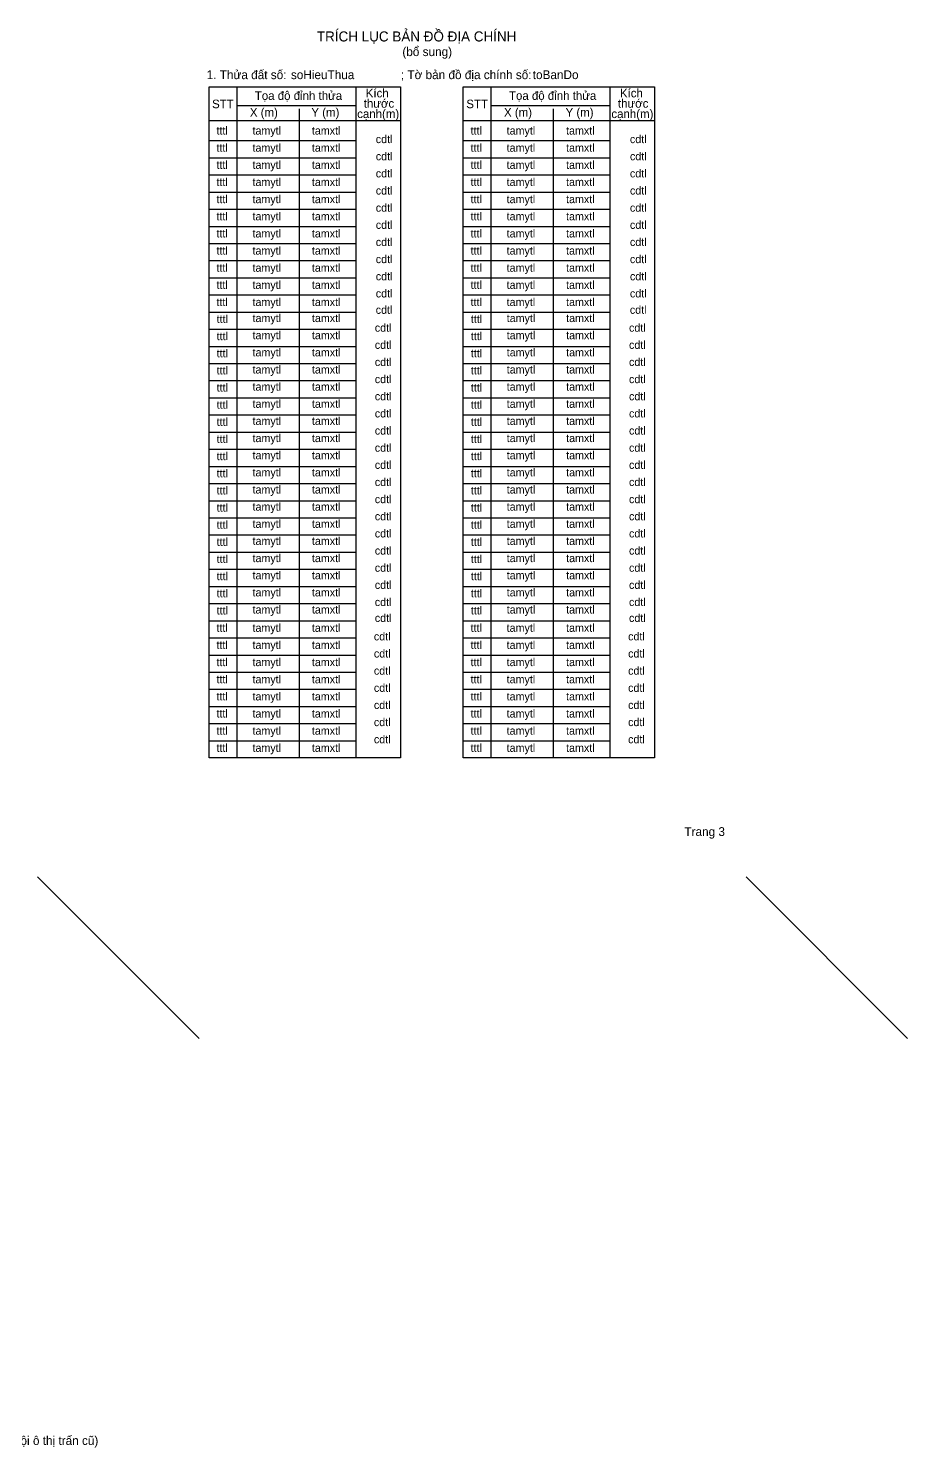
# Model space of a CAD drawing. Extents: x -500393 to -499232, y -1000262 to -999219.
# Drawn here: x -499540.3 to -499232.5, y -1000238 to -999741.3 of the extents above; entities that cross this region are included whole.
import ezdxf

# ---------------------------------------------------------------- set-up
doc = ezdxf.new("R2010")
doc.units = 0
for name, color, linetype in [('Level 56', 7, 'Continuous'), ('Level 60', 7, 'Continuous'), ('Level 63', 7, 'Continuous')]:
    doc.layers.add(name, color=color, linetype=linetype)

msp = doc.modelspace()

# ---------------------------------------------------------------- linework, layer by layer
at = {"layer": 'Level 60'}
for p, q in [((-499467.33, -999761.83), (-499467.33, -999996.62)), ((-499425.64, -999761.83), (-499425.64, -999996.62)), ((-499378.35, -999761.83), (-499378.35, -999996.62)), ((-499336.66, -999761.83), (-499336.66, -999996.62)), ((-499467.33, -999768.39), (-499425.64, -999768.39)), ((-499378.35, -999768.39), (-499336.66, -999768.39)), ((-499476.98, -999773.56), (-499410.04, -999773.56)), ((-499476.98, -999773.56), (-499422.83, -999773.56)), ((-499445.51, -999769.45), (-499445.51, -999996.62)), ((-499388, -999773.56), (-499321.07, -999773.56)), ((-499388, -999773.56), (-499333.85, -999773.56)), ((-499356.53, -999769.45), (-499356.53, -999996.62)), ((-499476.98, -999780.62), (-499425.64, -999780.62)), ((-499388, -999780.62), (-499336.66, -999780.62)), ((-499476.98, -999786.62), (-499425.64, -999786.62)), ((-499388, -999786.62), (-499336.66, -999786.62)), ((-499476.98, -999792.62), (-499425.64, -999792.62)), ((-499388, -999792.62), (-499336.66, -999792.62)), ((-499476.98, -999798.62), (-499425.64, -999798.62)), ((-499388, -999798.62), (-499336.66, -999798.62)), ((-499476.98, -999804.62), (-499425.64, -999804.62)), ((-499388, -999804.62), (-499336.66, -999804.62)), ((-499476.98, -999810.62), (-499425.64, -999810.62)), ((-499388, -999810.62), (-499336.66, -999810.62)), ((-499476.98, -999816.62), (-499425.64, -999816.62)), ((-499388, -999816.62), (-499336.66, -999816.62)), ((-499476.98, -999822.62), (-499425.64, -999822.62)), ((-499388, -999822.62), (-499336.66, -999822.62)), ((-499476.98, -999828.62), (-499425.64, -999828.62)), ((-499388, -999828.62), (-499336.66, -999828.62)), ((-499476.98, -999834.62), (-499425.64, -999834.62)), ((-499388, -999834.62), (-499336.66, -999834.62)), ((-499476.98, -999840.62), (-499425.64, -999840.62)), ((-499388, -999840.62), (-499336.66, -999840.62)), ((-499476.98, -999846.62), (-499425.64, -999846.62)), ((-499388, -999846.62), (-499336.66, -999846.62)), ((-499476.98, -999852.62), (-499425.64, -999852.62)), ((-499388, -999852.62), (-499336.66, -999852.62)), ((-499476.98, -999858.62), (-499425.64, -999858.62)), ((-499388, -999858.62), (-499336.66, -999858.62)), ((-499476.98, -999864.62), (-499425.64, -999864.62)), ((-499388, -999864.62), (-499336.66, -999864.62)), ((-499476.98, -999870.62), (-499425.64, -999870.62)), ((-499388, -999870.62), (-499336.66, -999870.62)), ((-499476.98, -999876.62), (-499425.64, -999876.62)), ((-499476.98, -999876.62), (-499425.64, -999876.62)), ((-499388, -999876.62), (-499336.66, -999876.62)), ((-499388, -999876.62), (-499336.66, -999876.62)), ((-499476.98, -999882.62), (-499425.64, -999882.62)), ((-499388, -999882.62), (-499336.66, -999882.62)), ((-499476.98, -999888.62), (-499425.64, -999888.62)), ((-499388, -999888.62), (-499336.66, -999888.62)), ((-499476.98, -999894.62), (-499425.64, -999894.62)), ((-499388, -999894.62), (-499336.66, -999894.62)), ((-499476.98, -999900.62), (-499425.64, -999900.62)), ((-499388, -999900.62), (-499336.66, -999900.62)), ((-499476.98, -999906.62), (-499425.64, -999906.62)), ((-499388, -999906.62), (-499336.66, -999906.62)), ((-499476.98, -999912.62), (-499425.64, -999912.62)), ((-499388, -999912.62), (-499336.66, -999912.62)), ((-499476.98, -999918.62), (-499425.64, -999918.62)), ((-499388, -999918.62), (-499336.66, -999918.62)), ((-499476.98, -999924.62), (-499425.64, -999924.62)), ((-499388, -999924.62), (-499336.66, -999924.62)), ((-499476.98, -999930.62), (-499425.64, -999930.62)), ((-499388, -999930.62), (-499336.66, -999930.62)), ((-499476.98, -999936.62), (-499425.64, -999936.62)), ((-499388, -999936.62), (-499336.66, -999936.62)), ((-499476.98, -999942.62), (-499425.64, -999942.62)), ((-499388, -999942.62), (-499336.66, -999942.62)), ((-499476.98, -999948.62), (-499425.64, -999948.62)), ((-499388, -999948.62), (-499336.66, -999948.62)), ((-499476.98, -999954.62), (-499425.64, -999954.62)), ((-499388, -999954.62), (-499336.66, -999954.62)), ((-499476.98, -999960.62), (-499425.64, -999960.62)), ((-499388, -999960.62), (-499336.66, -999960.62)), ((-499476.98, -999966.62), (-499425.64, -999966.62)), ((-499388, -999966.62), (-499336.66, -999966.62)), ((-499476.98, -999972.62), (-499425.64, -999972.62)), ((-499388, -999972.62), (-499336.66, -999972.62)), ((-499476.98, -999978.62), (-499425.64, -999978.62)), ((-499388, -999978.62), (-499336.66, -999978.62)), ((-499476.98, -999984.62), (-499425.64, -999984.62)), ((-499388, -999984.62), (-499336.66, -999984.62)), ((-499476.98, -999990.62), (-499425.64, -999990.62)), ((-499388, -999990.62), (-499336.66, -999990.62))]:
    msp.add_line(p, q, dxfattribs=at)
for points in [[(-499476.98, -999761.83), (-499410.04, -999761.83), (-499410.04, -999996.62), (-499476.98, -999996.62)], [(-499388, -999761.83), (-499321.07, -999761.83), (-499321.07, -999996.62), (-499388, -999996.62)]]:
    msp.add_lwpolyline(points, close=True, dxfattribs=at)
at = {"layer": 'Level 63'}
for p, q in [((-499480.44, -1000094.85), (-499537.01, -1000038.28)), ((-499232.45, -1000094.85), (-499289.02, -1000038.28))]:
    msp.add_line(p, q, dxfattribs=at)

# ---------------------------------------------------------------- texts
at = {"layer": 'Level 56'}
for s, height, p in [('soHieuThua', 3.08, (-499448.34, -999759.11)), ('toBanDo', 3.08, (-499363.69, -999759.1)), ('tttl', 2.8, (-499474.41, -999778.51)), ('tamytl', 2.8, (-499461.79, -999778.51)), ('tamxtl', 2.8, (-499441, -999778.51)), ('cdtl', 2.8, (-499418.63, -999781.5)), ('tttl', 2.8, (-499385.43, -999778.51)), ('tamytl', 2.8, (-499372.81, -999778.51)), ('tamxtl', 2.8, (-499352.02, -999778.51)), ('cdtl', 2.8, (-499329.66, -999781.5)), ('tttl', 2.8, (-499474.41, -999784.51)), ('tamytl', 2.8, (-499461.79, -999784.51)), ('tamxtl', 2.8, (-499441, -999784.51)), ('tttl', 2.8, (-499385.43, -999784.51)), ('tamytl', 2.8, (-499372.81, -999784.51)), ('tamxtl', 2.8, (-499352.02, -999784.51)), ('tttl', 2.8, (-499474.41, -999790.51)), ('tamytl', 2.8, (-499461.79, -999790.51)), ('tamxtl', 2.8, (-499441, -999790.51)), ('cdtl', 2.8, (-499418.63, -999787.5)), ('tttl', 2.8, (-499385.43, -999790.51)), ('tamytl', 2.8, (-499372.81, -999790.51)), ('tamxtl', 2.8, (-499352.02, -999790.51)), ('cdtl', 2.8, (-499329.66, -999787.5)), ('tttl', 2.8, (-499474.41, -999796.51)), ('tamytl', 2.8, (-499461.79, -999796.51)), ('tamxtl', 2.8, (-499441, -999796.51)), ('cdtl', 2.8, (-499418.63, -999793.5)), ('tttl', 2.8, (-499385.43, -999796.51)), ('tamytl', 2.8, (-499372.81, -999796.51)), ('tamxtl', 2.8, (-499352.02, -999796.51)), ('cdtl', 2.8, (-499329.66, -999793.5)), ('cdtl', 2.8, (-499418.63, -999799.5)), ('cdtl', 2.8, (-499329.66, -999799.5)), ('tttl', 2.8, (-499474.41, -999802.51)), ('tamytl', 2.8, (-499461.79, -999802.51)), ('tamxtl', 2.8, (-499441, -999802.51)), ('cdtl', 2.8, (-499418.63, -999805.5)), ('tttl', 2.8, (-499385.43, -999802.51)), ('tamytl', 2.8, (-499372.81, -999802.51)), ('tamxtl', 2.8, (-499352.02, -999802.51)), ('cdtl', 2.8, (-499329.66, -999805.5)), ('tttl', 2.8, (-499474.41, -999808.51)), ('tamytl', 2.8, (-499461.79, -999808.51)), ('tamxtl', 2.8, (-499441, -999808.51)), ('cdtl', 2.8, (-499418.63, -999811.5)), ('tttl', 2.8, (-499385.43, -999808.51)), ('tamytl', 2.8, (-499372.81, -999808.51)), ('tamxtl', 2.8, (-499352.02, -999808.51)), ('cdtl', 2.8, (-499329.66, -999811.5)), ('tttl', 2.8, (-499474.41, -999814.51)), ('tamytl', 2.8, (-499461.79, -999814.51)), ('tamxtl', 2.8, (-499441, -999814.51)), ('tttl', 2.8, (-499385.43, -999814.51)), ('tamytl', 2.8, (-499372.81, -999814.51)), ('tamxtl', 2.8, (-499352.02, -999814.51)), ('tttl', 2.8, (-499474.41, -999820.51)), ('tamytl', 2.8, (-499461.79, -999820.51)), ('tamxtl', 2.8, (-499441, -999820.51)), ('cdtl', 2.8, (-499418.63, -999817.5)), ('tttl', 2.8, (-499385.43, -999820.51)), ('tamytl', 2.8, (-499372.81, -999820.51)), ('tamxtl', 2.8, (-499352.02, -999820.51)), ('cdtl', 2.8, (-499329.66, -999817.5)), ('tttl', 2.8, (-499474.41, -999826.51)), ('tamytl', 2.8, (-499461.79, -999826.51)), ('tamxtl', 2.8, (-499441, -999826.51)), ('cdtl', 2.8, (-499418.63, -999823.5)), ('tttl', 2.8, (-499385.43, -999826.51)), ('tamytl', 2.8, (-499372.81, -999826.51)), ('tamxtl', 2.8, (-499352.02, -999826.51)), ('cdtl', 2.8, (-499329.66, -999823.5)), ('cdtl', 2.8, (-499418.63, -999829.5)), ('cdtl', 2.8, (-499329.66, -999829.5)), ('tttl', 2.8, (-499474.41, -999832.51)), ('tamytl', 2.8, (-499461.79, -999832.51)), ('tamxtl', 2.8, (-499441, -999832.51)), ('cdtl', 2.8, (-499418.63, -999835.5)), ('tttl', 2.8, (-499385.43, -999832.51)), ('tamytl', 2.8, (-499372.81, -999832.51)), ('tamxtl', 2.8, (-499352.02, -999832.51)), ('cdtl', 2.8, (-499329.66, -999835.5)), ('tttl', 2.8, (-499474.41, -999838.51)), ('tamytl', 2.8, (-499461.79, -999838.51)), ('tamxtl', 2.8, (-499441, -999838.51)), ('cdtl', 2.8, (-499418.66, -999841.23)), ('tttl', 2.8, (-499385.43, -999838.51)), ('tamytl', 2.8, (-499372.81, -999838.51)), ('tamxtl', 2.8, (-499352.02, -999838.51)), ('cdtl', 2.8, (-499329.68, -999841.23)), ('tttl', 2.8, (-499474.33, -999844.44)), ('tamytl', 2.8, (-499461.77, -999844.12)), ('tamxtl', 2.8, (-499440.98, -999844.12)), ('tttl', 2.8, (-499385.35, -999844.44)), ('tamytl', 2.8, (-499372.79, -999844.12)), ('tamxtl', 2.8, (-499352, -999844.12)), ('tttl', 2.8, (-499474.33, -999850.44)), ('tamytl', 2.8, (-499461.77, -999850.12)), ('tamxtl', 2.8, (-499440.98, -999850.12)), ('cdtl', 2.8, (-499418.97, -999847.49)), ('tttl', 2.8, (-499385.35, -999850.44)), ('tamytl', 2.8, (-499372.79, -999850.12)), ('tamxtl', 2.8, (-499352, -999850.12)), ('cdtl', 2.8, (-499329.99, -999847.49)), ('tttl', 2.8, (-499474.33, -999856.44)), ('tamytl', 2.8, (-499461.77, -999856.12)), ('tamxtl', 2.8, (-499440.98, -999856.12)), ('cdtl', 2.8, (-499418.97, -999853.49)), ('tttl', 2.8, (-499385.35, -999856.44)), ('tamytl', 2.8, (-499372.79, -999856.12)), ('tamxtl', 2.8, (-499352, -999856.12)), ('cdtl', 2.8, (-499329.99, -999853.49)), ('cdtl', 2.8, (-499418.97, -999859.49)), ('cdtl', 2.8, (-499329.99, -999859.49)), ('tttl', 2.8, (-499474.33, -999862.44)), ('tamytl', 2.8, (-499461.77, -999862.12)), ('tamxtl', 2.8, (-499440.98, -999862.12)), ('cdtl', 2.8, (-499418.97, -999865.49)), ('tttl', 2.8, (-499385.35, -999862.44)), ('tamytl', 2.8, (-499372.79, -999862.12)), ('tamxtl', 2.8, (-499352, -999862.12)), ('cdtl', 2.8, (-499329.99, -999865.49)), ('tttl', 2.8, (-499474.33, -999868.44)), ('tamytl', 2.8, (-499461.77, -999868.12)), ('tamxtl', 2.8, (-499440.98, -999868.12)), ('cdtl', 2.8, (-499418.97, -999871.49)), ('tttl', 2.8, (-499385.35, -999868.44)), ('tamytl', 2.8, (-499372.79, -999868.12)), ('tamxtl', 2.8, (-499352, -999868.12)), ('cdtl', 2.8, (-499329.99, -999871.49)), ('tttl', 2.8, (-499474.33, -999874.44)), ('tamytl', 2.8, (-499461.77, -999874.12)), ('tamxtl', 2.8, (-499440.98, -999874.12)), ('tttl', 2.8, (-499385.35, -999874.44)), ('tamytl', 2.8, (-499372.79, -999874.12)), ('tamxtl', 2.8, (-499352, -999874.12)), ('tttl', 2.8, (-499474.33, -999880.44)), ('tamytl', 2.8, (-499461.77, -999880.12)), ('tamxtl', 2.8, (-499440.98, -999880.12)), ('cdtl', 2.8, (-499418.97, -999877.49)), ('tttl', 2.8, (-499385.35, -999880.44)), ('tamytl', 2.8, (-499372.79, -999880.12)), ('tamxtl', 2.8, (-499352, -999880.12)), ('cdtl', 2.8, (-499329.99, -999877.49)), ('tttl', 2.8, (-499474.33, -999886.44)), ('tamytl', 2.8, (-499461.77, -999886.12)), ('tamxtl', 2.8, (-499440.98, -999886.12)), ('cdtl', 2.8, (-499418.97, -999883.49)), ('tttl', 2.8, (-499385.35, -999886.44)), ('tamytl', 2.8, (-499372.79, -999886.12)), ('tamxtl', 2.8, (-499352, -999886.12)), ('cdtl', 2.8, (-499329.99, -999883.49)), ('cdtl', 2.8, (-499418.97, -999889.49)), ('cdtl', 2.8, (-499329.99, -999889.49)), ('tttl', 2.8, (-499474.33, -999892.44)), ('tamytl', 2.8, (-499461.77, -999892.12)), ('tamxtl', 2.8, (-499440.98, -999892.12)), ('cdtl', 2.8, (-499418.97, -999895.49)), ('tttl', 2.8, (-499385.35, -999892.44)), ('tamytl', 2.8, (-499372.79, -999892.12)), ('tamxtl', 2.8, (-499352, -999892.12)), ('cdtl', 2.8, (-499329.99, -999895.49)), ('tttl', 2.8, (-499474.33, -999898.44)), ('tamytl', 2.8, (-499461.77, -999898.12)), ('tamxtl', 2.8, (-499440.98, -999898.12)), ('tttl', 2.8, (-499385.35, -999898.44)), ('tamytl', 2.8, (-499372.79, -999898.12)), ('tamxtl', 2.8, (-499352, -999898.12)), ('tttl', 2.8, (-499474.33, -999904.44)), ('tamytl', 2.8, (-499461.77, -999904.12)), ('tamxtl', 2.8, (-499440.98, -999904.12)), ('cdtl', 2.8, (-499418.97, -999901.49)), ('tttl', 2.8, (-499385.35, -999904.44)), ('tamytl', 2.8, (-499372.79, -999904.12)), ('tamxtl', 2.8, (-499352, -999904.12)), ('cdtl', 2.8, (-499329.99, -999901.49)), ('tttl', 2.8, (-499474.33, -999910.44)), ('tamytl', 2.8, (-499461.77, -999910.12)), ('tamxtl', 2.8, (-499440.98, -999910.12)), ('cdtl', 2.8, (-499418.97, -999907.49)), ('tttl', 2.8, (-499385.35, -999910.44)), ('tamytl', 2.8, (-499372.79, -999910.12)), ('tamxtl', 2.8, (-499352, -999910.12)), ('cdtl', 2.8, (-499329.99, -999907.49)), ('tamytl', 2.8, (-499461.77, -999916.12)), ('tamxtl', 2.8, (-499440.98, -999916.12)), ('cdtl', 2.8, (-499418.97, -999913.49)), ('tamytl', 2.8, (-499372.79, -999916.12)), ('tamxtl', 2.8, (-499352, -999916.12)), ('cdtl', 2.8, (-499329.99, -999913.49)), ('tttl', 2.8, (-499474.33, -999916.44)), ('cdtl', 2.8, (-499418.97, -999919.49)), ('tttl', 2.8, (-499385.35, -999916.44)), ('cdtl', 2.8, (-499329.99, -999919.49)), ('tttl', 2.8, (-499474.33, -999922.44)), ('tamytl', 2.8, (-499461.77, -999922.12)), ('tamxtl', 2.8, (-499440.98, -999922.12)), ('cdtl', 2.8, (-499418.97, -999925.49)), ('tttl', 2.8, (-499385.35, -999922.44)), ('tamytl', 2.8, (-499372.79, -999922.12)), ('tamxtl', 2.8, (-499352, -999922.12)), ('cdtl', 2.8, (-499329.99, -999925.49)), ('tttl', 2.8, (-499474.33, -999928.44)), ('tamytl', 2.8, (-499461.77, -999928.12)), ('tamxtl', 2.8, (-499440.98, -999928.12)), ('tttl', 2.8, (-499385.35, -999928.44)), ('tamytl', 2.8, (-499372.79, -999928.12)), ('tamxtl', 2.8, (-499352, -999928.12)), ('tttl', 2.8, (-499474.33, -999934.44)), ('tamytl', 2.8, (-499461.77, -999934.12)), ('tamxtl', 2.8, (-499440.98, -999934.12)), ('cdtl', 2.8, (-499418.97, -999931.49)), ('tttl', 2.8, (-499385.35, -999934.44)), ('tamytl', 2.8, (-499372.79, -999934.12)), ('tamxtl', 2.8, (-499352, -999934.12)), ('cdtl', 2.8, (-499329.99, -999931.49)), ('tttl', 2.8, (-499474.33, -999940.44)), ('tamytl', 2.8, (-499461.77, -999940.12)), ('tamxtl', 2.8, (-499440.98, -999940.12)), ('cdtl', 2.8, (-499418.97, -999937.49)), ('tttl', 2.8, (-499385.35, -999940.44)), ('tamytl', 2.8, (-499372.79, -999940.12)), ('tamxtl', 2.8, (-499352, -999940.12)), ('cdtl', 2.8, (-499329.99, -999937.49)), ('tamytl', 2.8, (-499461.77, -999946.12)), ('tamxtl', 2.8, (-499440.98, -999946.12)), ('cdtl', 2.8, (-499418.97, -999943.49)), ('tamytl', 2.8, (-499372.79, -999946.12)), ('tamxtl', 2.8, (-499352, -999946.12)), ('cdtl', 2.8, (-499329.99, -999943.49)), ('tttl', 2.8, (-499474.33, -999946.44)), ('cdtl', 2.8, (-499418.97, -999949.05)), ('tttl', 2.8, (-499385.35, -999946.44)), ('cdtl', 2.8, (-499329.99, -999949.05)), ('tttl', 2.8, (-499474.41, -999952.51)), ('tamytl', 2.8, (-499461.79, -999952.51)), ('tamxtl', 2.8, (-499441, -999952.51)), ('cdtl', 2.8, (-499419.29, -999955.51)), ('tttl', 2.8, (-499385.43, -999952.51)), ('tamytl', 2.8, (-499372.81, -999952.51)), ('tamxtl', 2.8, (-499352.02, -999952.51)), ('cdtl', 2.8, (-499330.31, -999955.51)), ('tttl', 2.8, (-499474.41, -999958.51)), ('tamytl', 2.8, (-499461.79, -999958.51)), ('tamxtl', 2.8, (-499441, -999958.51)), ('tttl', 2.8, (-499385.43, -999958.51)), ('tamytl', 2.8, (-499372.81, -999958.51)), ('tamxtl', 2.8, (-499352.02, -999958.51)), ('tttl', 2.8, (-499474.41, -999964.51)), ('tamytl', 2.8, (-499461.79, -999964.51)), ('tamxtl', 2.8, (-499441, -999964.51)), ('cdtl', 2.8, (-499419.29, -999961.51)), ('tttl', 2.8, (-499385.43, -999964.51)), ('tamytl', 2.8, (-499372.81, -999964.51)), ('tamxtl', 2.8, (-499352.02, -999964.51)), ('cdtl', 2.8, (-499330.31, -999961.51)), ('tttl', 2.8, (-499474.41, -999970.51)), ('tamytl', 2.8, (-499461.79, -999970.51)), ('tamxtl', 2.8, (-499441, -999970.51)), ('cdtl', 2.8, (-499419.29, -999967.51)), ('tttl', 2.8, (-499385.43, -999970.51)), ('tamytl', 2.8, (-499372.81, -999970.51)), ('tamxtl', 2.8, (-499352.02, -999970.51)), ('cdtl', 2.8, (-499330.31, -999967.51)), ('cdtl', 2.8, (-499419.29, -999973.51)), ('cdtl', 2.8, (-499330.31, -999973.51)), ('tttl', 2.8, (-499474.41, -999976.51)), ('tamytl', 2.8, (-499461.79, -999976.51)), ('tamxtl', 2.8, (-499441, -999976.51)), ('cdtl', 2.8, (-499419.29, -999979.51)), ('tttl', 2.8, (-499385.43, -999976.51)), ('tamytl', 2.8, (-499372.81, -999976.51)), ('tamxtl', 2.8, (-499352.02, -999976.51)), ('cdtl', 2.8, (-499330.31, -999979.51)), ('tttl', 2.8, (-499474.41, -999982.51)), ('tamytl', 2.8, (-499461.79, -999982.51)), ('tamxtl', 2.8, (-499441, -999982.51)), ('cdtl', 2.8, (-499419.29, -999985.51)), ('tttl', 2.8, (-499385.43, -999982.51)), ('tamytl', 2.8, (-499372.81, -999982.51)), ('tamxtl', 2.8, (-499352.02, -999982.51)), ('cdtl', 2.8, (-499330.31, -999985.51)), ('tttl', 2.8, (-499474.41, -999988.51)), ('tamytl', 2.8, (-499461.79, -999988.51)), ('tamxtl', 2.8, (-499441, -999988.51)), ('tttl', 2.8, (-499385.43, -999988.51)), ('tamytl', 2.8, (-499372.81, -999988.51)), ('tamxtl', 2.8, (-499352.02, -999988.51)), ('tttl', 2.8, (-499474.41, -999994.51)), ('tamytl', 2.8, (-499461.79, -999994.51)), ('tamxtl', 2.8, (-499441, -999994.51)), ('cdtl', 2.8, (-499419.29, -999991.51)), ('tttl', 2.8, (-499385.43, -999994.51)), ('tamytl', 2.8, (-499372.81, -999994.51)), ('tamxtl', 2.8, (-499352.02, -999994.51)), ('cdtl', 2.8, (-499330.31, -999991.51)), ('(Đường trong nội ô thị trấn cũ)', 3.08, (-499571.36, -1000237.05))]:
    msp.add_text(s, height=height, dxfattribs=at).set_placement(p)
at = {"layer": 'Level 60'}
for s, height, p in [('TRÍCH LỤC BẢN ĐỒ ĐỊA CHÍNH', 3.5202, (-499439.25, -999745.93)), ('(bổ sung)', 3.08, (-499409.33, -999751.04)), ('1. Thửa đất số:                                   ; Tờ bản đồ địa chính số:  ', 3.0798, (-499477.84, -999759.11)), ('Tọa độ đỉnh thửa', 3, (-499460.98, -999766.37)), ('Kích ', 3, (-499422.14, -999765.5)), ('Tọa độ đỉnh thửa', 3, (-499372, -999766.37)), ('Kích ', 3, (-499333.16, -999765.5)), ('STT', 3, (-499475.93, -999769.28)), ('X (m)', 3, (-499462.72, -999772.22)), ('Y (m)', 3, (-499441.18, -999772.22)), ('thước', 3, (-499422.85, -999769.11)), ('STT', 3, (-499386.95, -999769.28)), ('X (m)', 3, (-499373.75, -999772.22)), ('Y (m)', 3, (-499352.2, -999772.22)), ('thước', 3, (-499333.87, -999769.11)), ('cạnh(m)', 3, (-499425.14, -999772.73)), ('cạnh(m)', 3, (-499336.16, -999772.73)), ('Trang 3', 3.08, (-499310.59, -1000023.96))]:
    msp.add_text(s, height=height, dxfattribs=at).set_placement(p)

doc.saveas('drawing.dxf')
